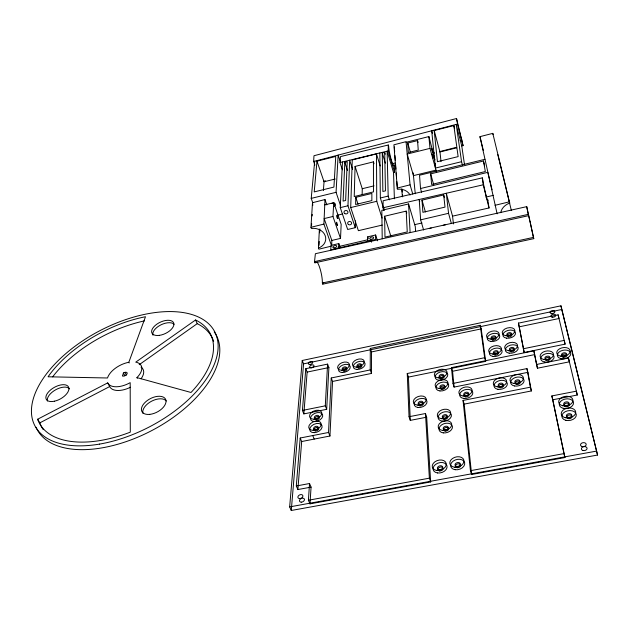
<?xml version="1.0" encoding="UTF-8"?>
<svg xmlns="http://www.w3.org/2000/svg" width="629" height="629" viewBox="0 0 629 629"><rect width="100%" height="100%" fill="white"/><g stroke="black" fill="none" stroke-linecap="round" stroke-linejoin="round"><path stroke-width="0.94" d="M394.391 198.795L393.518 172.456L394.619 172.197L394.289 165.05A11.18 1.376 77 0 1 391.435 160.371A11.18 1.376 77 0 1 388.636 146.132L388.297 145L340.509 156.597L339.99 162.557L342.396 169.838M297.879 489.559L296.306 485.981L309.531 483.52L311.072 487.113L297.879 489.559L301.668 441.527L329.958 436.015L332.56 381.441L371.48 373.429L370.237 369.931L370.3 348.466L480.21 325.295L481.193 328.888L485.667 361.376L408.441 377.093L410.289 420.376L426.674 417.184L425.471 413.52L409.047 416.728L410.289 420.376M371.48 373.429L371.511 351.933L370.3 348.466M367.698 236.834L367.666 241.269L375.647 239.413L375.631 234.987L367.698 236.834L368.24 238.501M394.619 172.197L388.235 150.921L388.297 145M362.162 194.487L362.257 188.716L355.078 166.426L373.437 161.857L374.019 163.729M383.894 210.581L383.014 207.782L383.132 200.753L482.309 177.858L482.616 179.092A12.376 0.582 77.6 0 0 485.95 194.99A12.376 0.582 77.6 0 0 487.742 199.692L489.032 207.971L452.542 216.148L453.462 223.94M355.794 197.333L355.613 204.488L371.857 200.58L371.865 193.441L355.794 197.333L358.05 204.205M342.483 161.96L340.258 207.625L347.672 229.483L355.291 227.682L355.456 220.905M355.078 166.426L354.229 196.547L373.477 191.884L373.437 161.857M324.753 204.873L333.755 202.695L332.945 216.47L324.155 218.578L331.837 240.443L331.656 246.057L323.911 224.081L324.989 199.542L312.487 202.711L310.954 227.305L311.371 228.476A12.1 10.237 2.9 0 1 325.209 235.726A12.1 10.237 2.9 0 1 318.439 248.046L318.848 249.186L330.744 246.277M382.228 225.072L358.388 230.678L350.699 207.554L352.264 159.923L376.472 153.877L380.183 165.954M355.291 227.682L347.971 205.769L349.661 160.222L352.617 169.35M331.837 240.443L340.517 238.407L341.17 224.372L333.755 202.695M344.826 162.337L343.088 201.099L345.636 200.486L347.224 161.739L344.826 162.337L347.515 170.545M319.037 245.326L319.233 241.473M319.658 232.793L319.846 228.94M329.958 436.015L328.535 432.469L331.231 377.982L370.237 369.931M338.819 243.58L338.606 248.03L330.744 249.862L331.003 245.404L338.819 243.58L339.967 246.875M318.439 248.046L319.351 229.742M326.679 409.322L328.896 367.54L327.583 364.12L305.788 368.688L302.415 410.43L303.846 413.898L326.679 409.322L325.295 405.831L327.583 364.12M335.328 248.793L370.984 240.498L371.535 242.165M340.611 205.754L336.059 192.325L338.15 155.104L340.533 162.313M314.87 165.057L313.635 161.48L313.981 155.733L456.528 118.519L463.07 145.637L461.757 145.967L464.422 164.098M311.567 225.3L311.669 223.72M312.149 215.936L312.243 214.403M312.802 205.337L312.487 202.711M426.674 417.184L430.661 481.932L309.979 503.853L311.072 487.113M309.979 503.853L308.414 500.236L309.531 483.52M323.377 190.587L324.045 181.765L316.977 161.173L335.752 156.448L333.92 187.08L314.217 191.908L316.977 161.173M303.846 413.898L307.141 372.085L305.788 368.688M296.306 485.981L300.182 438.012L328.535 432.469M291.266 510.481L303.579 363.861L302.234 360.488L560.958 305.82L597.55 455.05L291.266 510.481L289.647 506.895L302.234 360.488M312.786 202.829L311.213 198.387L314.689 161.205M529.791 220.339L528.329 214.347L528.541 215.676L314.964 262.812L314.516 261.609L315.388 253.707L526.732 206.642L533.754 238.658L322.787 284.159L322.952 282.374M123.418 372.989L122.506 376.04A2.948 1.565 -27.5 0 0 126.099 374.994A2.948 1.565 -27.5 0 0 126.838 372.525A2.948 1.565 -27.5 0 0 123.418 372.989L124.864 375.757M128.827 362.288L145.488 316.733A96.473 51.429 -27.6 0 0 48.056 376.787L107.52 377.99A18.846 10.025 -27.5 0 1 128.827 362.288L129.181 362.98M139.213 364.702L197.231 323.66L195.548 319.98L135.746 362.147A18.846 10.025 -27.5 0 1 136.933 377.604L137.287 378.304M37.646 419.229L107.701 382.888A18.846 10.025 -27.5 0 0 130.187 382.652L130.297 432.147A96.473 51.429 -27.6 0 1 37.646 419.229L39.816 422.861A96.237 51.602 -27.7 0 0 43.299 429.678M39.816 422.861L109.666 386.568A18.799 10.056 -27.6 0 0 130.439 387.267M313.635 161.48L457.558 124.055L456.528 118.519M460.114 140.44L462.001 139.953M497.13 213.844L479.966 136.65L492.79 133.364L509.702 203.088A13.256 11.015 -14.2 0 0 500.708 212.681M323.636 181.294L325.492 180.822M392.197 163.76L395.028 163.037M432.791 153.382L434.678 152.894M439.372 151.691L456.159 147.398M453.839 125.588L458.14 156.613L437.43 161.692L434.183 130.533L453.839 125.588L454.563 128.402M406.114 142.28L428.884 136.572L434.954 159.915M417.546 140.597L418.254 150.064L408.3 152.54L407.749 143.05L417.546 140.597L418.073 142.461M384.704 152.383L385.459 190.854L382.864 191.475L382.267 152.989L384.704 152.383L385.262 154.231M397.033 188.11L410.069 184.84L406.051 141.659L393.911 144.804L397.386 189.29A12.03 10.363 -5.6 0 1 410.077 195.021M428.884 136.572L429.992 148.373L407.207 154.034L413.45 175.625L435.983 170.129M310.954 227.305L323.911 224.081M441.031 161.614L439.97 151.959L456.63 147.839M324.045 181.765L335.194 179.013M311.213 198.387L336.059 192.325M461.757 145.967L456.229 124.4L461.56 161.692L435.433 168.069L431.706 130.777L432.461 133.568M362.257 188.716L374.058 185.846M484.943 159.31L419.535 175.232L420.518 188.535L421.595 192.277M483.465 161.016L485.336 171.536L431.628 184.478L430.653 173.856L483.465 161.016L484.629 165.749M495.039 205.306L509.404 201.815L509.702 203.088M339.99 162.557L388.235 150.921M340.258 207.625L347.971 205.769M384.107 209.976L380.348 197.978L388.187 196.091L387.126 151.188L393.518 172.456M420.518 188.535L487.797 172.338L492.082 189.809M350.699 207.554L376.763 201.296L376.472 153.877M337.671 215.173L342.388 214.041M392.394 165.498L394.289 165.05M443.689 194.966L445.01 207.106L422.908 212.319L421.996 200.14L443.689 194.966L444.444 197.71M415.588 231.433L415.289 226.566L408.567 203.945L381.827 210.314L382.22 238.823M406.208 211.116L407.246 231.928L384.972 237.109L384.602 216.234L406.208 211.116L406.751 212.932M485.84 197.113L493.435 195.32M423.616 230.002L420.644 219.851L448.556 213.302L446.299 193.268L452.542 216.148M338.677 246.537L367.674 239.783M383.014 207.782L483.245 184.792L482.309 177.858M414.487 224.679L422.02 222.988M314.516 261.609L528.242 214.371L526.732 206.642M317 261.947A12.769 2.713 77.7 0 1 322.355 282.987L533.463 237.392L530.003 221.282M303.579 363.861L561.76 309.499L597.55 455.05M371.511 351.933L481.193 328.888M518.477 323.141L558.127 314.83L565.086 344.149L524.185 352.484L518.477 323.141L524.185 352.484M519.389 326.789L558.945 318.526L558.127 314.83M307.141 372.085L328.896 367.54M523.257 348.773L564.252 340.391L565.086 344.149M409.047 416.728L407.254 373.524L484.652 357.72L485.667 361.376M531.363 390.955L530.412 387.173L463.054 400.421L464.171 404.117L531.363 390.955L527.888 372.344L454.099 387.079L452.99 383.423L451.488 367.635L533.848 350.864L537.465 368.209L569.316 361.84L568.474 358.043L536.553 364.458L533.848 350.864M454.099 387.079L452.573 371.267L534.752 354.591M302.415 410.43L325.295 405.831M452.99 383.423L526.945 368.594L527.888 372.344M551.861 395.932L576.408 391.167L577.265 395.028L552.773 399.769L551.861 395.932L564.881 457.55L471.624 474.486L470.437 470.681L463.054 400.421M308.414 500.236L429.379 478.174L430.661 481.932M470.437 470.681L563.938 453.619M289.647 506.895L596.693 451.079M136.933 377.604L191.012 392.48A96.473 51.429 -27.6 0 0 195.548 319.98M107.701 382.888L109.666 386.568M125.029 372.329L126.468 375.096M300.182 438.012L301.668 441.527M312.747 435.559L314.201 439.081M331.231 377.982L332.56 381.441M322.355 282.987L322.787 284.159M324.989 199.542L326.852 204.92M332.945 216.47L340.517 238.407M407.254 373.524L408.441 377.093M375.631 234.987L377.518 240.821M376.763 201.296L382.07 218.09M384.602 216.234L390.837 236.087M388.187 196.091L389.327 199.794M382.267 152.989L385.357 163.155M451.488 367.635L452.573 371.267M410.069 184.84L412.781 194.109M419.732 201.296L419.205 199.479L420.644 219.851M421.996 200.14L425.408 211.949M407.749 143.05L410.415 152.336M430.653 173.856L433.758 185.005M429.992 148.373L436.455 171.772M448.556 213.302L451.37 223.554M434.183 130.533L439.97 151.959M461.56 161.692L462.527 165.435M457.558 124.055L463.07 145.637M483.245 184.792L489.032 207.971M536.553 364.458L537.465 368.209M479.966 136.65L483.355 150.488M497.783 154.435L511.361 210.495M568.474 358.043L577.265 395.028M492.79 133.364L493.073 134.551M528.242 214.371L528.541 215.676M533.463 237.392L533.754 238.658M560.958 305.82L561.76 309.499M552.773 399.769L564.881 457.55M526.945 368.594L530.412 387.173M480.21 325.295L484.652 357.72M464.171 404.117L471.624 474.486M435.331 163.634L435.606 166.418M413.174 172.849L415.258 193.748M402.025 189.109L402.253 191.994M402.481 194.88L402.639 196.806M401.758 188.944L402.371 196.625M394.312 146.903L394.666 151.723M394.941 155.575L395.295 160.395M395.57 164.248L395.924 169.059M396.199 172.912L396.553 177.732M396.828 181.584L397.182 186.404M425.471 413.52L429.379 478.174M408.567 203.945L410.116 232.612M383.855 208.152L383.887 210.086M379.83 152.949L380.348 197.978M214.214 331.931A101.206 54.283 -27.7 0 1 153.35 429.733A101.206 54.283 -27.7 0 1 36.065 427.24M152.996 335.202A11.975 6.219 -25.5 0 1 160.568 325.036A11.975 6.219 -25.5 0 1 174.099 324.273M142.925 413.3A13.311 7.54 -27.8 0 1 151.534 401.223A13.311 7.54 -27.8 0 1 166.339 401.003M47.419 401.043A12.69 6.534 -29.4 0 1 55.792 389.713A12.69 6.534 -29.4 0 1 69.536 388.871M141.038 367.132A18.799 10.056 -27.6 0 1 141.022 378.823M197.231 323.66A96.237 51.602 -27.7 0 1 213.64 341.272M52.647 376.842A96.237 51.602 -27.7 0 1 144.481 320.876M429.395 228.673A2.139 1.793 -5.6 0 1 431.25 228.068M443.272 225.449A2.146 1.801 -6.9 0 1 445.348 224.875M314.964 262.812A12.769 2.713 77.7 0 1 315.215 261.947M332.041 203.537A1.942 1.667 3.1 0 1 335.1 203.686A1.942 1.667 3.1 0 1 334.235 206.194M337.506 225.52C335.697 225.096 336.303 218.318 337.506 225.52M337.867 218.554C336.177 218.389 336.578 211.226 337.867 218.554M433.169 158.06L432.272 154.435L433.169 158.06M432.579 152.076L431.698 148.483L432.579 152.076M492.483 338.921A2.406 1.47 -13.6 0 0 495.817 336.916A2.406 1.47 -13.6 0 0 492.098 336.389A2.406 1.47 -13.6 0 0 492.483 338.921M490.227 339.031A6.424 3.923 -13.7 0 0 499.104 333.677A6.424 3.923 -13.7 0 0 489.158 332.309A6.424 3.923 -13.7 0 0 490.227 339.031M490.879 341.453A6.408 3.931 -13.6 0 0 499.74 336.106A6.408 3.931 -13.6 0 0 489.802 334.722A6.408 3.931 -13.6 0 0 490.879 341.453M492.814 340.132A2.398 1.47 -13.6 0 0 496.139 338.127A2.398 1.47 -13.6 0 0 492.421 337.6A2.398 1.47 -13.6 0 0 492.814 340.132M506.023 335.744A6.455 3.939 -13 0 0 514.892 330.382A6.455 3.939 -13 0 0 504.812 329.03A6.455 3.939 -13 0 0 506.023 335.744M506.652 338.182A6.447 3.939 -12.9 0 0 515.505 332.827A6.447 3.939 -12.9 0 0 505.441 331.459A6.447 3.939 -12.9 0 0 506.652 338.182M508.232 335.65A2.414 1.478 -12.9 0 0 511.558 333.645A2.414 1.478 -12.9 0 0 507.792 333.126A2.414 1.478 -12.9 0 0 508.232 335.65M508.546 336.869A2.414 1.478 -12.9 0 0 511.864 334.864A2.414 1.478 -12.9 0 0 508.098 334.337A2.414 1.478 -12.9 0 0 508.546 336.869M492.428 354.009A6.542 4.073 -13.5 0 0 501.47 348.521A6.542 4.073 -13.5 0 0 491.32 347.035A6.542 4.073 -13.5 0 0 492.428 354.009M493.097 356.454A6.526 4.081 -13.5 0 0 502.115 350.966A6.526 4.081 -13.5 0 0 491.98 349.472A6.526 4.081 -13.5 0 0 493.097 356.454M494.724 353.836A2.445 1.525 -13.5 0 0 498.121 351.784A2.445 1.525 -13.5 0 0 494.323 351.218A2.445 1.525 -13.5 0 0 494.724 353.836M495.054 355.055A2.445 1.533 -13.5 0 0 498.443 353.011A2.445 1.533 -13.5 0 0 494.646 352.437A2.445 1.533 -13.5 0 0 495.054 355.055M510.772 350.557A2.461 1.533 -12.7 0 0 514.16 348.497A2.461 1.533 -12.7 0 0 510.316 347.939A2.461 1.533 -12.7 0 0 510.772 350.557M508.531 350.715A6.573 4.088 -12.8 0 0 517.557 345.211A6.573 4.088 -12.8 0 0 507.281 343.741A6.573 4.088 -12.8 0 0 508.531 350.715M509.175 353.176A6.565 4.088 -12.7 0 0 518.186 347.68A6.565 4.088 -12.7 0 0 507.918 346.194A6.565 4.088 -12.7 0 0 509.175 353.176M511.086 351.784A2.461 1.533 -12.7 0 0 514.475 349.724A2.461 1.533 -12.7 0 0 510.63 349.158A2.461 1.533 -12.7 0 0 511.086 351.784M514.035 383.501A6.84 4.427 -12.3 0 0 523.407 377.699A6.84 4.427 -12.3 0 0 512.674 375.961A6.84 4.427 -12.3 0 0 514.035 383.501M514.687 386.002A6.833 4.427 -12.3 0 0 524.043 380.199A6.833 4.427 -12.3 0 0 513.327 378.454A6.833 4.427 -12.3 0 0 514.687 386.002M516.338 383.203A2.563 1.659 -12.3 0 0 519.853 381.032A2.563 1.659 -12.3 0 0 515.843 380.364A2.563 1.659 -12.3 0 0 516.338 383.203M516.661 384.453A2.555 1.659 -12.2 0 0 520.175 382.283A2.555 1.659 -12.2 0 0 516.165 381.614A2.555 1.659 -12.2 0 0 516.661 384.453M499.63 386.513A2.547 1.651 -13.1 0 0 503.153 384.343A2.547 1.651 -13.1 0 0 499.19 383.674A2.547 1.651 -13.1 0 0 499.63 386.513M497.264 386.819A6.801 4.403 -13.2 0 0 506.652 381.025A6.801 4.403 -13.2 0 0 496.061 379.271A6.801 4.403 -13.2 0 0 497.264 386.819M497.948 389.312A6.785 4.411 -13.1 0 0 507.32 383.517A6.785 4.411 -13.1 0 0 496.737 381.756A6.785 4.411 -13.1 0 0 497.948 389.312M499.969 387.747A2.54 1.659 -13.1 0 0 503.483 385.585A2.54 1.659 -13.1 0 0 499.528 384.909A2.54 1.659 -13.1 0 0 499.969 387.747M543.747 359.474A6.785 4.269 -11 0 0 553.52 354.292A6.785 4.269 -11 0 0 543.181 352.067A6.785 4.269 -11 0 0 543.747 359.474M544.344 361.982A6.777 4.277 -11 0 0 554.102 356.8A6.777 4.277 -11 0 0 543.778 354.559A6.777 4.277 -11 0 0 544.344 361.982M546.239 359.34A2.54 1.604 -11 0 0 549.903 357.406A2.54 1.604 -11 0 0 546.043 356.557A2.54 1.604 -11 0 0 546.239 359.34M546.538 360.59A2.54 1.604 -10.9 0 0 550.202 358.656A2.54 1.604 -10.9 0 0 546.334 357.799A2.54 1.604 -10.9 0 0 546.538 360.59M562.916 355.975A2.555 1.612 -10.2 0 0 566.587 354.041A2.555 1.612 -10.2 0 0 562.664 353.199A2.555 1.612 -10.2 0 0 562.916 355.975M560.478 356.1A6.833 4.285 -10.3 0 0 570.259 350.903A6.833 4.285 -10.3 0 0 559.771 348.694A6.833 4.285 -10.3 0 0 560.478 356.1M561.052 358.624A6.825 4.293 -10.2 0 0 570.81 353.435A6.825 4.293 -10.2 0 0 560.337 351.21A6.825 4.293 -10.2 0 0 561.052 358.624M563.199 357.233A2.555 1.612 -10.2 0 0 566.863 355.299A2.555 1.612 -10.2 0 0 562.947 354.449A2.555 1.612 -10.2 0 0 563.199 357.233M341.429 370.229A6.156 3.735 -20.4 0 0 349.347 364.175A6.156 3.735 -20.4 0 0 339.754 363.955A6.156 3.735 -20.4 0 0 341.429 370.229M342.294 372.533A6.148 3.743 -20.4 0 0 350.196 366.479A6.148 3.743 -20.4 0 0 340.611 366.251A6.148 3.743 -20.4 0 0 342.294 372.533M343.576 369.946A2.304 1.407 -20.4 0 0 346.548 367.682A2.304 1.407 -20.4 0 0 342.954 367.588A2.304 1.407 -20.4 0 0 343.576 369.946M344.008 371.102A2.304 1.407 -20.4 0 0 346.972 368.838A2.304 1.407 -20.4 0 0 343.387 368.736A2.304 1.407 -20.4 0 0 344.008 371.102M358.412 366.872A2.312 1.415 -19.8 0 0 361.368 364.6A2.312 1.415 -19.8 0 0 357.744 364.513A2.312 1.415 -19.8 0 0 358.412 366.872M356.313 367.132A6.18 3.758 -19.8 0 0 364.199 361.077A6.18 3.758 -19.8 0 0 354.504 360.873A6.18 3.758 -19.8 0 0 356.313 367.132M357.162 369.451A6.172 3.766 -19.8 0 0 365.032 363.397A6.172 3.766 -19.8 0 0 355.346 363.177A6.172 3.766 -19.8 0 0 357.162 369.451M358.829 368.028A2.312 1.415 -19.8 0 0 361.785 365.756A2.312 1.415 -19.8 0 0 358.16 365.669A2.312 1.415 -19.8 0 0 358.829 368.028M436.66 470.445A7.194 5.071 -16.9 0 0 446.205 463.471A7.194 5.071 -16.9 0 0 434.867 461.835A7.194 5.071 -16.9 0 0 436.66 470.445M437.501 472.953A7.178 5.071 -16.9 0 0 447.022 465.979A7.178 5.071 -16.9 0 0 435.7 464.336A7.178 5.071 -16.9 0 0 437.501 472.953M439.089 469.682A2.689 1.903 -16.9 0 0 442.674 467.072A2.689 1.903 -16.9 0 0 438.429 466.443A2.689 1.903 -16.9 0 0 439.089 469.682M439.506 470.932A2.689 1.903 -16.8 0 0 443.083 468.322A2.689 1.903 -16.8 0 0 438.845 467.693A2.689 1.903 -16.8 0 0 439.506 470.932M456.725 466.443A2.705 1.911 -15.7 0 0 460.294 463.832A2.705 1.911 -15.7 0 0 455.994 463.203A2.705 1.911 -15.7 0 0 456.725 466.443M454.366 467.19A7.226 5.095 -15.7 0 0 463.88 460.2A7.226 5.095 -15.7 0 0 452.393 458.58A7.226 5.095 -15.7 0 0 454.366 467.19M455.176 469.714A7.218 5.103 -15.7 0 0 464.666 462.732A7.218 5.103 -15.7 0 0 453.195 461.096A7.218 5.103 -15.7 0 0 455.176 469.714M457.126 467.701A2.705 1.911 -15.7 0 0 460.687 465.09A2.705 1.911 -15.7 0 0 456.395 464.461A2.705 1.911 -15.7 0 0 457.126 467.701M465.342 395.617A2.524 1.651 -14.9 0 0 468.644 393.274A2.524 1.651 -14.9 0 0 464.634 392.85A2.524 1.651 -14.9 0 0 465.342 395.617M463.188 396.011A6.738 4.387 -14.9 0 0 472.002 389.752A6.738 4.387 -14.9 0 0 461.277 388.651A6.738 4.387 -14.9 0 0 463.188 396.011M463.919 398.471A6.722 4.395 -14.9 0 0 472.717 392.221A6.722 4.395 -14.9 0 0 462.008 391.104A6.722 4.395 -14.9 0 0 463.919 398.471M465.704 396.844A2.524 1.651 -14.9 0 0 469.006 394.501A2.524 1.651 -14.9 0 0 464.996 394.076A2.524 1.651 -14.9 0 0 465.704 396.844M417.31 405.068A6.652 4.332 -17.3 0 0 426.195 398.841A6.652 4.332 -17.3 0 0 415.824 397.693A6.652 4.332 -17.3 0 0 417.31 405.068M418.112 407.498A6.636 4.332 -17.3 0 0 426.981 401.271A6.636 4.332 -17.3 0 0 416.626 400.115A6.636 4.332 -17.3 0 0 418.112 407.498M419.637 404.644A2.492 1.628 -17.3 0 0 422.971 402.316A2.492 1.628 -17.3 0 0 419.095 401.868A2.492 1.628 -17.3 0 0 419.637 404.644M420.038 405.854A2.485 1.628 -17.3 0 0 423.364 403.519A2.485 1.628 -17.3 0 0 419.488 403.079A2.485 1.628 -17.3 0 0 420.038 405.854M438.358 377.872A6.518 4.136 -16.1 0 0 446.991 371.865A6.518 4.136 -16.1 0 0 436.73 370.898A6.518 4.136 -16.1 0 0 438.358 377.872M439.113 380.293A6.51 4.136 -16.1 0 0 447.722 374.286A6.51 4.136 -16.1 0 0 437.477 373.312A6.51 4.136 -16.1 0 0 439.113 380.293M440.552 377.573A2.437 1.549 -16.1 0 0 443.791 375.324A2.437 1.549 -16.1 0 0 439.954 374.947A2.437 1.549 -16.1 0 0 440.552 377.573M440.929 378.776A2.437 1.557 -16.1 0 0 444.16 376.527A2.437 1.557 -16.1 0 0 440.324 376.15A2.437 1.557 -16.1 0 0 440.929 378.776M441.416 388.172A2.469 1.588 -16.1 0 0 444.687 385.884A2.469 1.588 -16.1 0 0 440.803 385.483A2.469 1.588 -16.1 0 0 441.416 388.172M439.199 388.525A6.597 4.238 -16.1 0 0 447.927 382.408A6.597 4.238 -16.1 0 0 437.532 381.371A6.597 4.238 -16.1 0 0 439.199 388.525M439.962 390.955A6.589 4.246 -16.1 0 0 448.674 384.846A6.589 4.246 -16.1 0 0 438.295 383.792A6.589 4.246 -16.1 0 0 439.962 390.955M441.794 389.382A2.469 1.596 -16.1 0 0 445.065 387.094A2.469 1.596 -16.1 0 0 441.181 386.693A2.469 1.596 -16.1 0 0 441.794 389.382M313.926 419.213A6.455 4.096 -22.5 0 0 321.655 412.302A6.455 4.096 -22.5 0 0 311.418 412.585A6.455 4.096 -22.5 0 0 313.926 419.213M314.877 421.548A6.439 4.096 -22.5 0 0 322.591 414.637A6.439 4.096 -22.5 0 0 312.361 414.912A6.439 4.096 -22.5 0 0 314.877 421.548M315.947 418.71A2.414 1.533 -22.5 0 0 318.848 416.123A2.414 1.533 -22.5 0 0 315.019 416.217A2.414 1.533 -22.5 0 0 315.947 418.71M316.418 419.873A2.414 1.541 -22.5 0 0 319.32 417.286A2.414 1.541 -22.5 0 0 315.491 417.381A2.414 1.541 -22.5 0 0 316.418 419.873M315.231 429.764A2.445 1.573 -22.8 0 0 318.172 427.122A2.445 1.573 -22.8 0 0 314.296 427.201A2.445 1.573 -22.8 0 0 315.231 429.764M313.187 430.322A6.534 4.199 -22.8 0 0 321.018 423.27A6.534 4.199 -22.8 0 0 310.647 423.506A6.534 4.199 -22.8 0 0 313.187 430.322M314.154 432.666A6.526 4.199 -22.8 0 0 321.962 425.621A6.526 4.199 -22.8 0 0 311.607 425.849A6.526 4.199 -22.8 0 0 314.154 432.666M315.711 430.928A2.445 1.58 -22.8 0 0 318.651 428.294A2.445 1.58 -22.8 0 0 314.767 428.365A2.445 1.58 -22.8 0 0 315.711 430.928M442.486 430.409A6.919 4.67 -16.2 0 0 451.63 423.844A6.919 4.67 -16.2 0 0 440.709 422.507A6.919 4.67 -16.2 0 0 442.486 430.409M443.28 432.886A6.903 4.678 -16.2 0 0 452.408 426.328A6.903 4.678 -16.2 0 0 441.495 424.976A6.903 4.678 -16.2 0 0 443.28 432.886M444.789 429.851A2.587 1.753 -16.2 0 0 448.225 427.398A2.587 1.753 -16.2 0 0 444.137 426.879A2.587 1.753 -16.2 0 0 444.789 429.851M445.183 431.085A2.587 1.753 -16.2 0 0 448.619 428.632A2.587 1.753 -16.2 0 0 444.53 428.113A2.587 1.753 -16.2 0 0 445.183 431.085M443.846 418.191A2.555 1.706 -16.1 0 0 447.235 415.785A2.555 1.706 -16.1 0 0 443.201 415.297A2.555 1.706 -16.1 0 0 443.846 418.191M441.566 418.686A6.825 4.545 -16.2 0 0 450.6 412.247A6.825 4.545 -16.2 0 0 439.82 410.996A6.825 4.545 -16.2 0 0 441.566 418.686M442.352 421.155A6.817 4.552 -16.1 0 0 451.363 414.715A6.817 4.552 -16.1 0 0 440.599 413.457A6.817 4.552 -16.1 0 0 442.352 421.155M444.239 419.417A2.555 1.706 -16.1 0 0 447.62 417.011A2.555 1.706 -16.1 0 0 443.594 416.524A2.555 1.706 -16.1 0 0 444.239 419.417M565.259 417.703A7.312 4.922 -9.2 0 0 575.716 412.026A7.312 4.922 -9.2 0 0 564.441 409.204A7.312 4.922 -9.2 0 0 565.259 417.703M565.856 420.298A7.296 4.93 -9.1 0 0 576.306 414.621A7.296 4.93 -9.1 0 0 565.046 411.791A7.296 4.93 -9.1 0 0 565.856 420.298M567.845 417.318A2.736 1.848 -9.1 0 0 571.769 415.195A2.736 1.848 -9.1 0 0 567.555 414.126A2.736 1.848 -9.1 0 0 567.845 417.318M568.144 418.607A2.736 1.848 -9.1 0 0 572.06 416.492A2.736 1.848 -9.1 0 0 567.853 415.415A2.736 1.848 -9.1 0 0 568.144 418.607M565.188 405.406A2.697 1.801 -9.5 0 0 569.064 403.323A2.697 1.801 -9.5 0 0 564.913 402.293A2.697 1.801 -9.5 0 0 565.188 405.406M562.625 405.736A7.21 4.788 -9.5 0 0 572.956 400.154A7.21 4.788 -9.5 0 0 561.854 397.457A7.21 4.788 -9.5 0 0 562.625 405.736M563.23 408.315A7.202 4.796 -9.5 0 0 573.53 402.741A7.202 4.796 -9.5 0 0 562.452 400.028A7.202 4.796 -9.5 0 0 563.23 408.315M565.487 406.688A2.697 1.801 -9.4 0 0 569.355 404.604A2.697 1.801 -9.4 0 0 565.212 403.574A2.697 1.801 -9.4 0 0 565.487 406.688M552.191 317.173A2.43 1.455 -11.1 0 0 555.682 315.357A2.43 1.455 -11.1 0 0 551.987 314.649A2.43 1.455 -11.1 0 0 552.191 317.173M551.358 313.486A2.43 1.455 -11.2 0 0 554.857 311.669A2.43 1.455 -11.2 0 0 551.153 310.97A2.43 1.455 -11.2 0 0 551.358 313.486M311.206 367.863A2.264 1.352 -21.7 0 0 313.934 365.52A2.264 1.352 -21.7 0 0 310.349 365.685A2.264 1.352 -21.7 0 0 311.206 367.863M309.869 364.466A2.264 1.344 -21.7 0 0 312.597 362.123A2.264 1.344 -21.7 0 0 309.012 362.288A2.264 1.344 -21.7 0 0 309.869 364.466M301.228 502.162A2.642 1.816 -25.6 0 0 304.412 499.19A2.642 1.816 -25.6 0 0 300.269 499.151A2.642 1.816 -25.6 0 0 301.228 502.162M299.64 498.569A2.642 1.816 -25.5 0 0 302.84 495.597A2.642 1.816 -25.5 0 0 298.681 495.558A2.642 1.816 -25.5 0 0 299.64 498.569M583.004 450.482A2.846 1.989 -7.7 0 0 587.069 448.257A2.846 1.989 -7.7 0 0 582.643 447.054A2.846 1.989 -7.7 0 0 583.004 450.482M582.108 446.535A2.854 1.989 -7.8 0 0 586.189 444.31A2.854 1.989 -7.8 0 0 581.754 443.107A2.854 1.989 -7.8 0 0 582.108 446.535M99.524 444.098A101.458 54.094 -27.6 0 0 215.244 332.796A101.458 54.094 -27.6 0 0 59.606 359.253A101.458 54.094 -27.6 0 0 99.524 444.098M159.341 335.367A11.99 6.204 -25.5 0 0 173.651 322.889A11.99 6.204 -25.5 0 0 155.261 325.413A11.99 6.204 -25.5 0 0 159.341 335.367M149.741 414.377A13.335 7.524 -27.7 0 0 165.797 399.8A13.335 7.524 -27.7 0 0 145.613 401.892A13.335 7.524 -27.7 0 0 149.741 414.377M54.503 401.192A12.706 6.518 -29.4 0 0 68.498 386.945A12.706 6.518 -29.4 0 0 49.172 391.23A12.706 6.518 -29.4 0 0 54.503 401.192M348.497 224.529A1.989 1.69 1.5 0 0 351.627 223.35A1.989 1.69 1.5 0 0 348.836 221.62A1.989 1.69 1.5 0 0 348.497 224.529M344.81 213.608A1.997 1.714 1.8 0 0 347.963 212.405A1.997 1.714 1.8 0 0 345.14 210.66A1.997 1.714 1.8 0 0 344.81 213.608M334.085 247.912A2.044 1.054 -19.4 0 0 336.727 246.057A2.044 1.054 -19.4 0 0 333.559 246.167A2.044 1.054 -19.4 0 0 334.085 247.912M370.819 239.319A2.068 1.069 -18.2 0 0 373.642 237.558A2.068 1.069 -18.2 0 0 370.512 237.487A2.068 1.069 -18.2 0 0 370.819 239.319"/></g></svg>
